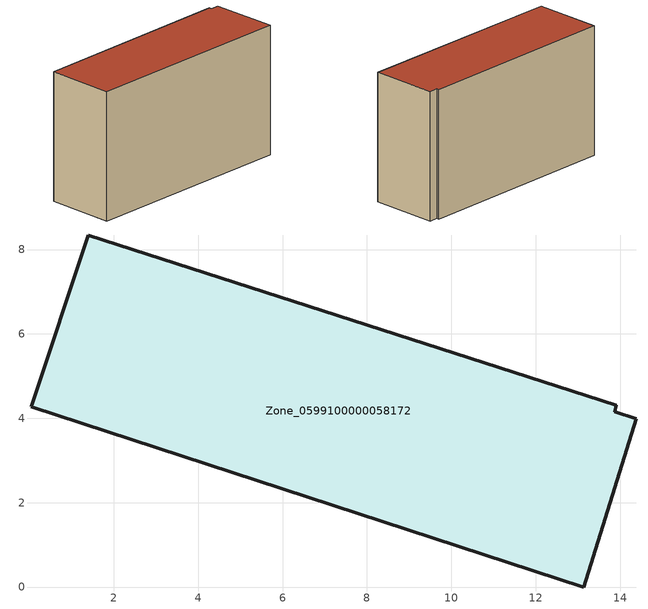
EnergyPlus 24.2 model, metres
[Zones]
Zone_0599100000058172
 floor ground (C_G): 13.91,4.31 13.87,4.16 14.39,3.99 13.13,0 0.04,4.27 1.39,8.35 z0.59
 wall outside (C_F): 1.39,8.35 0.04,4.27 13.13,0 14.39,3.99 13.87,4.16 13.91,4.31 1.39,8.35 z0.59:8.78
 roof outside (C_R): 13.87,4.16 13.91,4.31 1.39,8.35 0.04,4.27 13.13,0 14.39,3.99 z8.78
[BUILDING]
Pand.0599100000058172: North Axis=0; Terrain=City; Loads Convergence Tolerance Value=0.04; Temperature Convergence Tolerance Value=0.4; Solar Distribution=FullExterior; Maximum Number of Warmup Days=25; Minimum Number of Warmup Days=1
[Site:Location]
Rotterdam.The.Hague.AP_ZH_NLD Design_Conditions: Latitude=51.96; Longitude=4.45; Time Zone=1; Elevation=-4.5
[SITE:GROUNDTEMPERATURE:BUILDINGSURFACE]
18, 18, 18, 18, 18, 18, 18, 18, 18, 18, 18, 18
[MATERIAL] Thermal Absorptance=0.9; Solar Absorptance=0.7; Visible Absorptance=0.7
Name | Roughness | Thickness | Conductivity | Density | Specific Heat
G.TI.1965-1974 | MediumSmooth | 0.15 | 0.882353 | 540 | 1210
F.TI.1965-1974 | Rough | 0.3 | 0.697674 | 1920 | 840
R.TI.1965-1974 | MediumRough | 0.2 | 0.232558 | 1500 | 1000
[CONSTRUCTION]
C_G: G.TI.1965-1974
C_F: F.TI.1965-1974
C_R: R.TI.1965-1974
[ZONE]
Zone_0599100000058172: Type=1; Multiplier=1; Ceiling Height=Autocalculate; Volume=Autocalculate; Floor Area=autocalculate; Part of Total Floor Area=Yes
[ZONEINFILTRATION:DESIGNFLOWRATE]
Infil_Zone_0599100000058172: Zone or ZoneList or Space or SpaceList=Zone_0599100000058172; Schedule=AlwaysOn; Design Flow Rate Calculation Method=Flow/Area; Flow Rate per Floor Area=0.003; Constant Term Coefficient=1; Temperature Term Coefficient=0; Velocity Term Coefficient=0; Velocity Squared Term Coefficient=0
[HVACTEMPLATE:ZONE:IDEALLOADSAIRSYSTEM]
Zone_0599100000058172: Maximum Heating Supply Air Temperature=50; Minimum Cooling Supply Air Temperature=13; Maximum Heating Supply Air Humidity Ratio=0.0156; Minimum Cooling Supply Air Humidity Ratio=0.0077; Heating Limit=NoLimit; Cooling Limit=NoLimit; Dehumidification Control Type=ConstantSensibleHeatRatio; Cooling Sensible Heat Ratio=0.7; Dehumidification Setpoint=60; Humidification Control Type=None; Humidification Setpoint=30; Outdoor Air Method=None; Outdoor Air Flow Rate per Person=0.00944; Outdoor Air Flow Rate per Zone Floor Area=0; Outdoor Air Flow Rate per Zone=0; Demand Controlled Ventilation Type=None; Outdoor Air Economizer Type=NoEconomizer; Heat Recovery Type=None; Sensible Heat Recovery Effectiveness=0.7; Latent Heat Recovery Effectiveness=0.65
[ZONECONTROL:THERMOSTAT]
ThermostatControl_Zone_0599100000058172: Zone or ZoneList=Zone_0599100000058172; Control Type Schedule=DualSetpointControlType; Control 1=Thermostat_Zone_0599100000058172; Temperature Difference Between Cutout And Setpoint=0
[THERMOSTATSETPOINT:DUALSETPOINT]
Thermostat_Zone_0599100000058172: Heating Setpoint Temperature Schedule=HeatingSetpoint_Zone_0599100000058172; Cooling Setpoint Temperature Schedule=CoolingSetpoint_Zone_0599100000058172
[SCHEDULE:COMPACT]
HeatingSetpoint_Zone_0599100000058172: Through: 12/31, For: AllDays, Until: 24:00, 21
CoolingSetpoint_Zone_0599100000058172: Through: 12/31, For: AllDays, Until: 24:00, 24
DualSetpointControlType: Through: 12/31, For: AllDays, Until: 24:00, 4
AlwaysOn: Through: 12/31, For: AllDays, Until: 24:00, 1
